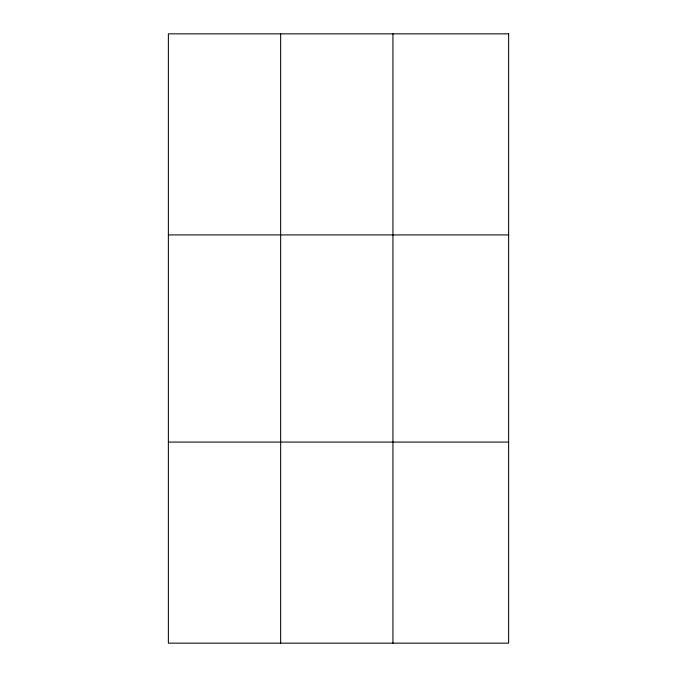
<?xml version="1.0" encoding="UTF-8"?>
<svg xmlns="http://www.w3.org/2000/svg" width="677" height="677" viewBox="0 0 677 677"><rect width="100%" height="100%" fill="white"/><g stroke="black" fill="none" stroke-linecap="round" stroke-linejoin="round"><path stroke-width="1.02" d="M280.659 33.85L280.659 643.15M392.939 33.85L392.939 643.15M168.37 234.919L508.63 234.919M168.37 442.081L508.63 442.081M508.63 33.85L168.37 33.85L168.37 643.15L508.63 643.15L508.63 33.85"/></g></svg>
